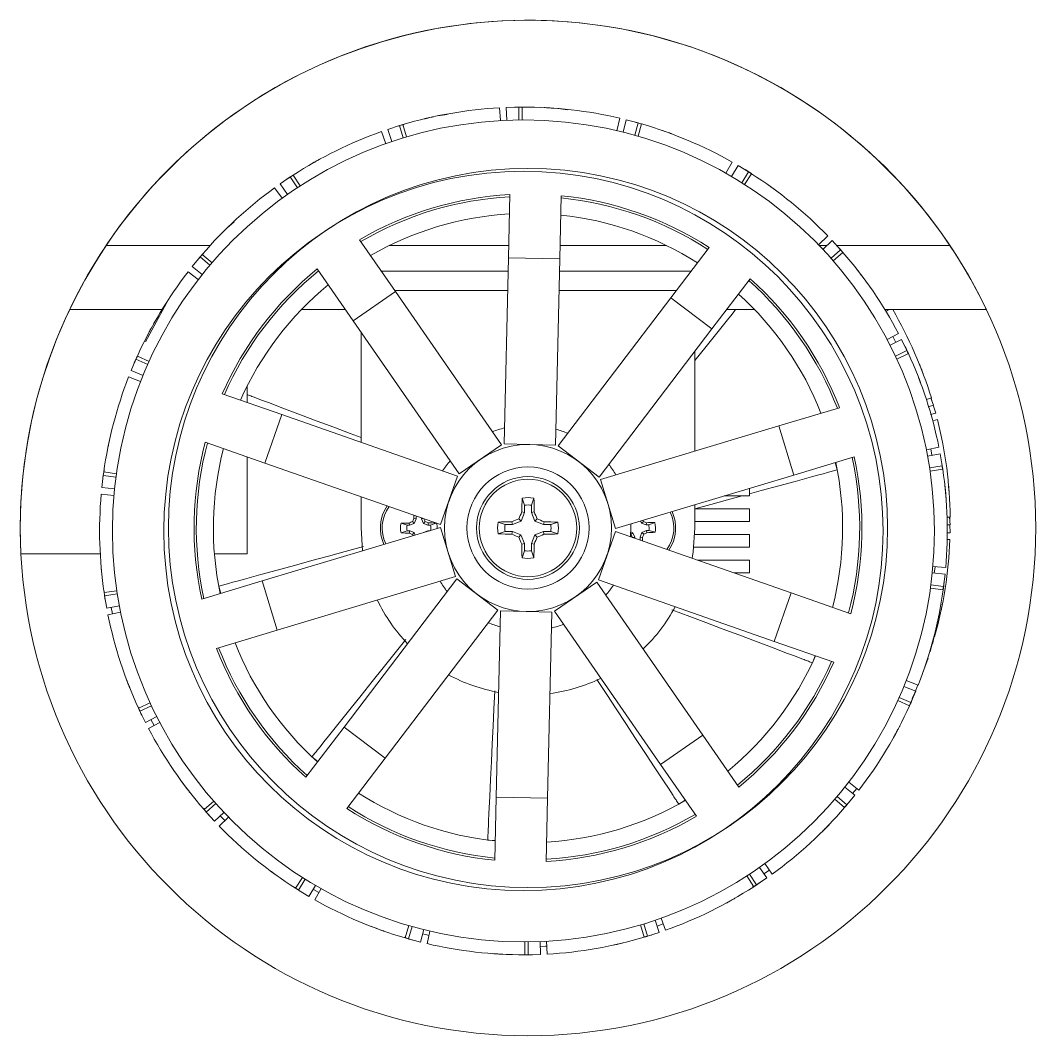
# Model space of a CAD drawing. Header units: inches. Extents: x -1846 to 3013, y 0 to 1997.
# Drawn here: x 2101.6 to 2180.7, y 185.3 to 264.4 of the extents above; entities that cross this region are included whole.
import ezdxf

# ---------------------------------------------------------------- set-up
doc = ezdxf.new("R2010")
doc.units = ezdxf.units.IN
doc.layers.get('0').update_dxf_attribs({"color": 2, "lineweight": 0})

msp = doc.modelspace()

# ---------------------------------------------------------------- linework, layer by layer
for p, q in [((2134.126, 256.924), (2134.858, 257.042)), ((2139.003, 256.556), (2138.947, 257.554)), ((2139.466, 257.579), (2140.429, 257.604)), ((2139.507, 256.58), (2139.466, 257.579)), ((2140.441, 256.604), (2140.429, 257.604)), ((2140.429, 257.604), (2140.697, 257.586)), ((2140.7, 256.606), (2140.697, 257.606)), ((2143.174, 257.521), (2143.465, 257.499)), ((2143.501, 257.496), (2144.237, 257.402)), ((2130.231, 255.868), (2131.148, 256.163)), ((2131.148, 256.163), (2131.516, 256.244)), ((2131.44, 255.207), (2131.148, 256.163)), ((2131.689, 255.282), (2131.404, 256.241)), ((2148.077, 255.768), (2148.304, 256.742)), ((2148.567, 255.65), (2148.81, 256.62)), ((2148.81, 256.62), (2149.741, 256.372)), ((2149.47, 255.41), (2149.741, 256.372)), ((2149.72, 255.338), (2149.999, 256.299)), ((2149.741, 256.372), (2149.993, 256.279)), ((2130.075, 254.755), (2129.739, 255.698)), ((2130.551, 254.921), (2130.231, 255.868)), ((2156.562, 252.456), (2157.054, 253.326)), ((2156.998, 252.204), (2157.505, 253.067)), ((2157.505, 253.067), (2158.328, 252.567)), ((2122.648, 252.165), (2122.979, 252.347)), ((2123.416, 251.472), (2122.873, 252.312)), ((2157.797, 251.719), (2158.328, 252.567)), ((2158.017, 251.581), (2158.555, 252.423)), ((2158.328, 252.567), (2158.544, 252.406)), ((2121.851, 251.624), (2122.648, 252.165)), ((2122.426, 250.805), (2121.851, 251.624)), ((2123.198, 251.33), (2122.648, 252.165)), ((2122.015, 250.512), (2121.428, 251.322)), ((2139.738, 250.796), (2139.627, 245.875)), ((2143.737, 250.706), (2143.626, 245.785)), ((2117.713, 248.185), (2118.265, 248.681)), ((2163.769, 246.887), (2164.487, 247.584)), ((2108.313, 246.835), (2116.41, 246.835)), ((2128.037, 247.283), (2130.84, 243.237)), ((2130.372, 246.835), (2139.649, 246.835)), ((2143.65, 246.835), (2151.936, 246.835)), ((2155.268, 246.671), (2152.286, 242.754)), ((2163.82, 246.835), (2164.449, 246.835)), ((2164.117, 246.523), (2164.846, 247.208)), ((2164.846, 247.208), (2165.496, 246.496)), ((2165.186, 246.835), (2173.995, 246.835)), ((2115.007, 245.191), (2115.619, 245.935)), ((2115.619, 245.935), (2115.885, 246.202)), ((2116.382, 245.289), (2115.619, 245.935)), ((2116.551, 245.486), (2115.793, 246.139)), ((2139.627, 245.875), (2139.301, 231.384)), ((2143.626, 245.785), (2139.627, 245.875)), ((2164.747, 245.833), (2165.496, 246.496)), ((2164.919, 245.637), (2165.673, 246.295)), ((2165.496, 246.496), (2165.657, 246.281)), ((2115.789, 244.567), (2115.007, 245.191)), ((2143.626, 245.785), (2143.3, 231.294)), ((2115.478, 244.171), (2114.686, 244.782)), ((2124.749, 245.006), (2127.552, 240.959)), ((2139.604, 244.835), (2129.733, 244.835)), ((2153.87, 244.835), (2143.605, 244.835)), ((2158.451, 244.247), (2155.468, 240.331)), ((2130.84, 243.237), (2127.552, 240.959)), ((2139.57, 243.335), (2130.772, 243.335)), ((2130.84, 243.237), (2139.094, 231.322)), ((2152.286, 242.754), (2143.504, 231.222)), ((2152.728, 243.335), (2143.571, 243.335)), ((2155.468, 240.331), (2152.286, 242.754)), ((2111.36, 239.319), (2113.184, 242.672)), ((2112.655, 241.835), (2105.468, 241.835)), ((2112.005, 240.726), (2112.396, 241.357)), ((2126.945, 241.835), (2123.512, 241.835)), ((2158.797, 241.835), (2156.614, 241.835)), ((2176.841, 241.835), (2168.946, 241.835)), ((2169.027, 241.702), (2169.253, 241.835)), ((2127.552, 240.959), (2135.806, 229.044)), ((2128.154, 231.504), (2128.154, 240.089)), ((2155.468, 240.331), (2146.687, 228.799)), ((2169.116, 239.514), (2170.001, 239.98)), ((2169.555, 239.74), (2169.783, 239.283)), ((2169.347, 239.066), (2170.239, 239.518)), ((2170.239, 239.518), (2170.662, 238.652)), ((2110.253, 237.09), (2110.63, 237.977)), ((2110.63, 237.977), (2110.81, 238.308)), ((2111.545, 237.572), (2110.63, 237.977)), ((2111.651, 237.809), (2110.74, 238.221)), ((2154.154, 230.826), (2154.154, 238.605)), ((2169.757, 238.226), (2170.662, 238.652)), ((2169.867, 237.991), (2170.775, 238.409)), ((2170.662, 238.652), (2170.757, 238.4)), ((2110.991, 236.244), (2110.06, 236.607)), ((2111.179, 236.712), (2110.253, 237.09)), ((2119.296, 235.901), (2119.296, 234.604)), ((2117.347, 235.286), (2121.994, 233.66)), ((2172.174, 234.84), (2172.565, 234.961)), ((2172.524, 234.948), (2172.733, 234.396)), ((2172.535, 234.951), (2172.594, 234.764)), ((2165.407, 234.204), (2160.692, 232.789)), ((2172.317, 234.275), (2172.733, 234.396)), ((2172.712, 234.39), (2172.906, 233.777)), ((2121.994, 233.66), (2120.672, 229.884)), ((2121.994, 233.66), (2135.675, 228.872)), ((2172.501, 233.669), (2172.906, 233.777)), ((2172.667, 233.181), (2173.036, 233.274)), ((2160.692, 232.789), (2146.81, 228.621)), ((2161.843, 228.958), (2160.692, 232.789)), ((2116.026, 231.51), (2120.672, 229.884)), ((2139.094, 231.322), (2135.806, 229.044)), ((2143.3, 231.294), (2139.301, 231.384)), ((2146.687, 228.799), (2143.504, 231.222)), ((2172.169, 230.932), (2173.149, 231.13)), ((2119.296, 230.366), (2119.296, 222.835)), ((2166.558, 230.373), (2161.843, 228.958)), ((2172.265, 230.438), (2173.248, 230.62)), ((2173.248, 230.62), (2173.41, 229.67)), ((2108.086, 228.935), (2108.165, 229.304)), ((2120.672, 229.884), (2134.353, 225.096)), ((2165.077, 229.929), (2165.232, 229.362)), ((2172.422, 229.516), (2173.41, 229.67)), ((2172.46, 229.26), (2173.45, 229.405)), ((2173.41, 229.67), (2173.429, 229.402)), ((2107.973, 227.978), (2108.086, 228.935)), ((2109.077, 228.804), (2108.086, 228.935)), ((2109.112, 229.062), (2108.122, 229.201)), ((2135.675, 228.872), (2134.353, 225.096)), ((2147.96, 224.79), (2146.81, 228.621)), ((2161.843, 228.958), (2147.96, 224.79)), ((2108.968, 227.876), (2107.973, 227.978)), ((2158.404, 227.925), (2158.404, 227.335)), ((2173.609, 228.156), (2173.682, 227.404)), ((2108.92, 227.374), (2107.924, 227.461)), ((2128.154, 224.835), (2128.154, 227.266)), ((2140.886, 226.609), (2140.7, 227.159)), ((2141.425, 226.608), (2141.614, 227.158)), ((2156.437, 227.335), (2158.404, 227.335)), ((2140.886, 226.609), (2140.885, 226.04)), ((2141.424, 226.039), (2141.425, 226.608)), ((2154.154, 224.835), (2154.154, 226.65)), ((2158.404, 226.335), (2154.154, 226.335)), ((2158.404, 226.335), (2158.404, 225.335)), ((2132.292, 225.193), (2132.153, 225.331)), ((2132.436, 225.547), (2132.258, 225.581)), ((2132.436, 225.547), (2132.292, 225.193)), ((2132.435, 225.739), (2132.424, 225.771)), ((2132.435, 225.739), (2132.436, 225.547)), ((2132.865, 225.549), (2132.864, 225.617)), ((2132.865, 225.549), (2132.988, 225.574)), ((2133.013, 225.197), (2132.865, 225.549)), ((2133.013, 225.197), (2133.15, 225.336)), ((2139.949, 225.107), (2139.906, 225.324)), ((2140.61, 225.379), (2139.949, 225.107)), ((2140.61, 225.379), (2140.44, 225.55)), ((2140.885, 226.04), (2140.61, 225.379)), ((2140.885, 226.04), (2140.668, 226.083)), ((2141.424, 226.039), (2141.641, 226.081)), ((2141.697, 225.377), (2141.424, 226.039)), ((2141.697, 225.377), (2141.868, 225.547)), ((2142.357, 225.102), (2141.697, 225.377)), ((2142.357, 225.102), (2142.401, 225.319)), ((2150.004, 225.206), (2149.925, 225.38)), ((2150.004, 225.206), (2150.138, 225.348)), ((2154.154, 225.335), (2158.404, 225.335)), ((2173.783, 225.679), (2174.027, 225.682)), ((2173.984, 225.682), (2174.029, 225.093)), ((2173.995, 225.682), (2173.999, 225.485)), ((2120.466, 220.712), (2134.348, 224.88)), ((2128.154, 224.835), (2128.276, 223.057)), ((2131.748, 225.044), (2131.27, 225.206)), ((2131.75, 224.616), (2131.274, 224.449)), ((2131.94, 225.045), (2131.748, 225.044)), ((2131.75, 224.616), (2131.942, 224.617)), ((2131.94, 225.045), (2131.904, 225.223)), ((2131.942, 224.617), (2131.908, 224.438)), ((2132.292, 225.193), (2131.94, 225.045)), ((2131.942, 224.617), (2132.296, 224.473)), ((2133.366, 225.053), (2133.013, 225.197)), ((2133.016, 224.477), (2133.368, 224.625)), ((2133.366, 225.053), (2133.401, 225.231)), ((2133.559, 225.054), (2133.366, 225.053)), ((2133.368, 224.625), (2133.376, 224.588)), ((2133.368, 224.625), (2133.501, 224.625)), ((2133.559, 225.054), (2134.016, 225.214)), ((2134.348, 224.88), (2135.499, 221.049)), ((2139.378, 224.569), (2138.828, 224.382)), ((2139.379, 225.108), (2138.83, 225.296)), ((2139.378, 224.569), (2139.948, 224.568)), ((2139.949, 225.107), (2139.379, 225.108)), ((2139.948, 224.568), (2139.904, 224.351)), ((2139.948, 224.568), (2140.608, 224.293)), ((2141.695, 224.291), (2142.356, 224.563)), ((2142.356, 224.563), (2142.399, 224.346)), ((2142.356, 224.563), (2142.926, 224.562)), ((2142.927, 225.101), (2142.357, 225.102)), ((2142.926, 224.562), (2143.475, 224.374)), ((2142.927, 225.101), (2143.477, 225.288)), ((2146.634, 220.798), (2147.955, 224.574)), ((2161.636, 219.786), (2147.955, 224.574)), ((2149.148, 224.524), (2149.305, 224.464)), ((2149.283, 225.184), (2149.149, 225.124)), ((2149.283, 225.184), (2149.281, 225.186)), ((2149.285, 225.188), (2149.283, 225.184)), ((2150.361, 225.07), (2150.004, 225.206)), ((2150.025, 224.486), (2150.373, 224.642)), ((2150.361, 225.07), (2150.391, 225.25)), ((2150.553, 225.076), (2150.361, 225.07)), ((2150.373, 224.642), (2150.566, 224.648)), ((2150.373, 224.642), (2150.414, 224.465)), ((2150.553, 225.076), (2151.025, 225.254)), ((2150.566, 224.648), (2151.047, 224.498)), ((2173.763, 225.094), (2174.029, 225.093)), ((2174.007, 225.093), (2174.02, 224.451)), ((2132.296, 224.473), (2132.158, 224.334)), ((2132.296, 224.473), (2132.374, 224.287)), ((2140.608, 224.293), (2140.437, 224.122)), ((2140.608, 224.293), (2140.881, 223.631)), ((2141.42, 223.63), (2141.695, 224.291)), ((2141.695, 224.291), (2141.865, 224.12)), ((2149.305, 224.464), (2149.171, 224.322)), ((2149.305, 224.464), (2149.462, 224.116)), ((2149.462, 224.116), (2149.342, 224.088)), ((2149.462, 224.116), (2149.464, 224.046)), ((2149.89, 224.129), (2150.025, 224.486)), ((2149.89, 224.129), (2150.069, 224.098)), ((2149.895, 223.936), (2149.89, 224.129)), ((2149.895, 223.936), (2149.913, 223.888)), ((2150.025, 224.486), (2150.168, 224.351)), ((2158.404, 224.335), (2154.145, 224.335)), ((2158.404, 224.335), (2158.404, 223.335)), ((2173.791, 224.456), (2174.02, 224.451)), ((2173.794, 223.94), (2174.004, 223.931)), ((2140.881, 223.631), (2140.664, 223.588)), ((2140.88, 223.062), (2140.691, 222.512)), ((2140.881, 223.631), (2140.88, 223.062)), ((2141.419, 223.061), (2141.42, 223.63)), ((2141.419, 223.061), (2141.605, 222.511)), ((2141.42, 223.63), (2141.637, 223.587)), ((2154.067, 223.335), (2158.404, 223.335)), ((2101.676, 222.835), (2107.848, 222.835)), ((2116.736, 222.835), (2119.296, 222.835)), ((2158.404, 222.335), (2154.352, 222.335)), ((2158.404, 222.335), (2158.404, 221.335)), ((2172.681, 221.839), (2173.677, 221.752)), ((2172.847, 221.822), (2172.789, 221.32)), ((2115.751, 219.297), (2120.466, 220.712)), ((2120.466, 220.712), (2121.616, 216.881)), ((2121.616, 216.881), (2135.499, 221.049)), ((2126.841, 209.339), (2135.622, 220.871)), ((2135.622, 220.871), (2138.804, 218.447)), ((2143.215, 218.348), (2146.503, 220.626)), ((2154.756, 208.711), (2146.503, 220.626)), ((2160.315, 216.01), (2146.634, 220.798)), ((2157.209, 221.335), (2158.404, 221.335)), ((2172.633, 221.337), (2173.628, 221.235)), ((2173.628, 221.235), (2173.515, 220.278)), ((2109.141, 219.953), (2108.151, 219.808)), ((2108.191, 219.543), (2108.164, 219.919)), ((2117.232, 219.741), (2117.076, 220.307)), ((2160.315, 216.01), (2161.636, 219.786)), ((2166.283, 218.159), (2161.636, 219.786)), ((2172.489, 220.151), (2173.479, 220.012)), ((2172.524, 220.409), (2173.515, 220.278)), ((2173.515, 220.278), (2173.459, 220.015)), ((2109.179, 219.697), (2108.191, 219.543)), ((2108.353, 218.593), (2108.191, 219.543)), ((2109.336, 218.775), (2108.353, 218.593)), ((2109.432, 218.28), (2108.452, 218.083)), ((2108.693, 218.656), (2108.799, 218.153)), ((2130.023, 206.916), (2138.804, 218.447)), ((2138.682, 203.885), (2139.008, 218.376)), ((2139.008, 218.376), (2143.007, 218.286)), ((2142.681, 203.795), (2143.007, 218.286)), ((2151.468, 206.433), (2143.215, 218.348)), ((2173.042, 217.573), (2172.979, 217.288)), ((2116.901, 215.465), (2121.616, 216.881)), ((2164.961, 214.384), (2160.315, 216.01)), ((2172.661, 215.918), (2172.462, 215.188)), ((2172.775, 216.379), (2172.652, 215.802)), ((2172.788, 216.386), (2172.734, 216.186)), ((2172.76, 216.384), (2172.816, 216.368)), ((2163.502, 214.894), (2163.295, 214.345)), ((2172.279, 214.701), (2172.3, 214.694)), ((2109.874, 213.092), (2109.774, 213.367)), ((2170.609, 212.969), (2171.541, 212.606)), ((2170.422, 212.501), (2171.348, 212.123)), ((2171.348, 212.123), (2170.971, 211.236)), ((2111.734, 211.222), (2110.826, 210.804)), ((2169.95, 211.404), (2170.861, 210.992)), ((2170.056, 211.641), (2170.971, 211.236)), ((2170.971, 211.236), (2170.842, 211)), ((2110.939, 210.561), (2110.806, 210.914)), ((2111.844, 210.987), (2110.939, 210.561)), ((2111.361, 209.695), (2110.939, 210.561)), ((2112.254, 210.147), (2111.361, 209.695)), ((2112.485, 209.699), (2111.6, 209.233)), ((2111.801, 209.918), (2112.042, 209.466)), ((2170.32, 209.855), (2169.975, 209.183)), ((2123.858, 205.423), (2126.841, 209.339)), ((2126.841, 209.339), (2130.023, 206.916)), ((2169.755, 208.774), (2169.613, 208.518)), ((2151.468, 206.433), (2154.756, 208.711)), ((2157.56, 204.664), (2154.756, 208.711)), ((2124.795, 206.652), (2124.336, 207.019)), ((2127.04, 202.999), (2130.023, 206.916)), ((2154.272, 202.386), (2151.468, 206.433)), ((2114.371, 204.846), (2114.197, 205.081)), ((2166.123, 205.042), (2166.915, 204.431)), ((2165.812, 204.646), (2166.594, 204.022)), ((2166.594, 204.022), (2165.982, 203.278)), ((2166.419, 204.157), (2166.747, 204.558)), ((2116.682, 203.575), (2115.928, 202.918)), ((2116.854, 203.38), (2116.105, 202.717)), ((2138.572, 198.963), (2138.682, 203.885)), ((2138.682, 203.885), (2142.681, 203.795)), ((2142.571, 198.873), (2142.681, 203.795)), ((2153.391, 203.657), (2152.901, 203.334)), ((2165.05, 203.727), (2165.808, 203.074)), ((2165.219, 203.924), (2165.982, 203.278)), ((2165.982, 203.278), (2165.792, 203.088)), ((2116.105, 202.717), (2115.879, 203.018)), ((2116.755, 202.005), (2116.105, 202.717)), ((2117.484, 202.69), (2116.755, 202.005)), ((2117.192, 202.417), (2117.548, 202.05)), ((2117.832, 202.326), (2117.114, 201.629)), ((2138.606, 200.509), (2138.02, 200.536)), ((2159.586, 198.701), (2160.173, 197.891)), ((2158.185, 197.741), (2158.728, 196.901)), ((2158.403, 197.883), (2158.953, 197.047)), ((2159.175, 198.408), (2159.749, 197.589)), ((2159.523, 197.906), (2159.948, 198.198)), ((2123.273, 196.646), (2122.971, 196.872)), ((2123.584, 197.632), (2123.046, 196.789)), ((2123.804, 197.494), (2123.273, 196.646)), ((2124.603, 197.009), (2124.096, 196.146)), ((2158.953, 197.047), (2158.622, 196.866)), ((2159.749, 197.589), (2158.953, 197.047)), ((2124.096, 196.146), (2123.273, 196.646)), ((2125.039, 196.757), (2124.547, 195.887)), ((2129.25, 193.694), (2128.977, 193.797)), ((2131.881, 193.875), (2131.602, 192.914)), ((2132.131, 193.803), (2131.86, 192.841)), ((2149.912, 193.931), (2150.197, 192.972)), ((2150.161, 194.006), (2150.453, 193.05)), ((2151.05, 194.292), (2151.37, 193.345)), ((2151.199, 193.843), (2151.686, 194.005)), ((2151.526, 194.458), (2151.861, 193.515)), ((2131.86, 192.841), (2131.507, 192.972)), ((2133.034, 193.563), (2132.791, 192.593)), ((2133.524, 193.445), (2133.296, 192.471)), ((2150.453, 193.05), (2150.191, 192.992)), ((2151.37, 193.345), (2150.453, 193.05)), ((2132.791, 192.593), (2131.86, 192.841)), ((2140.9, 192.607), (2140.904, 191.607)), ((2141.16, 192.609), (2141.172, 191.609)), ((2142.094, 192.633), (2142.135, 191.633)), ((2142.598, 192.657), (2142.654, 191.659)), ((2141.172, 191.609), (2140.903, 191.627)), ((2142.135, 191.633), (2141.172, 191.609))]:
    msp.add_line(p, q)
at = {"flags": 128}
for points in [[(2157.32, 241.835), (2157.258, 241.757), (2157.041, 241.486), (2156.679, 241.034), (2155.851, 239.999), (2155.019, 238.959), (2154.154, 237.879)], [(2119.296, 235.218), (2119.309, 235.213), (2119.391, 235.182), (2119.483, 235.148), (2119.573, 235.113), (2119.664, 235.079), (2119.753, 235.046), (2120.084, 234.921), (2120.408, 234.798), (2120.951, 234.594), (2122.191, 234.126), (2123.437, 233.656), (2124.748, 233.161), (2126.04, 232.674), (2127.31, 232.195), (2128.154, 231.876)], [(2172.506, 231.002), (2172.592, 230.512), (2172.594, 230.498)], [(2165.232, 229.362), (2165.012, 229.302), (2164.928, 229.279), (2164.843, 229.256), (2164.749, 229.23), (2164.655, 229.204), (2164.562, 229.179), (2164.47, 229.154), (2164.129, 229.06), (2163.794, 228.968), (2163.236, 228.815), (2161.957, 228.465), (2160.673, 228.113), (2159.321, 227.742), (2158.404, 227.49)], [(2157.837, 227.335), (2156.681, 227.018), (2155.393, 226.665), (2154.154, 226.325)], [(2153.939, 222.479), (2154.022, 222.985), (2154.154, 224.835)], [(2149.823, 223.92), (2149.843, 223.924), (2149.895, 223.936)], [(2117.076, 220.307), (2117.296, 220.368), (2117.381, 220.391), (2117.465, 220.414), (2117.56, 220.44), (2117.653, 220.466), (2117.746, 220.491), (2117.839, 220.516), (2118.179, 220.61), (2118.514, 220.701), (2119.073, 220.855), (2120.351, 221.205), (2121.635, 221.557), (2122.987, 221.928), (2124.319, 222.293), (2125.628, 222.652), (2126.916, 223.005), (2128.358, 223.4)], [(2163.295, 214.345), (2163.082, 214.426), (2162.999, 214.457), (2162.918, 214.487), (2162.826, 214.522), (2162.735, 214.556), (2162.645, 214.59), (2162.556, 214.624), (2162.225, 214.749), (2161.9, 214.871), (2161.358, 215.076), (2160.118, 215.544), (2158.872, 216.014), (2157.56, 216.508), (2156.268, 216.996), (2154.999, 217.475), (2153.749, 217.946), (2152.361, 218.47)], [(2124.336, 207.019), (2124.479, 207.197), (2124.533, 207.266), (2124.588, 207.334), (2124.649, 207.411), (2124.71, 207.487), (2124.77, 207.562), (2124.83, 207.636), (2125.051, 207.912), (2125.268, 208.183), (2125.63, 208.636), (2126.458, 209.671), (2127.29, 210.71), (2128.166, 211.805), (2129.028, 212.883), (2129.876, 213.942), (2130.711, 214.985), (2131.643, 216.151)], [(2171.928, 213.647), (2171.981, 213.79), (2172.3, 214.694)], [(2152.901, 203.334), (2152.776, 203.525), (2152.727, 203.598), (2152.679, 203.671), (2152.625, 203.753), (2152.572, 203.834), (2152.519, 203.915), (2152.467, 203.995), (2152.272, 204.29), (2152.082, 204.58), (2151.763, 205.064), (2151.035, 206.172), (2150.303, 207.284), (2149.533, 208.455), (2148.774, 209.609), (2148.029, 210.743), (2147.295, 211.859), (2146.518, 213.04)], [(2138.02, 200.536), (2138.03, 200.764), (2138.035, 200.852), (2138.039, 200.939), (2138.043, 201.037), (2138.048, 201.134), (2138.052, 201.23), (2138.057, 201.326), (2138.073, 201.679), (2138.089, 202.026), (2138.116, 202.604), (2138.178, 203.928), (2138.24, 205.258), (2138.305, 206.659), (2138.369, 208.038), (2138.433, 209.393), (2138.495, 210.728), (2138.561, 212.16)], [(2171.057, 211.549), (2171.263, 212.011), (2171.519, 212.612)], [(2124.43, 196.716), (2124.458, 196.7), (2124.873, 196.463)], [(2132.952, 193.241), (2133.169, 193.187), (2133.448, 193.12)], [(2142.107, 192.255), (2142.517, 192.271), (2142.619, 192.276)]]:
    msp.add_lwpolyline(points, dxfattribs=at)
for centre, radius in [((2141.154, 224.835), 39.529), ((2140.8, 224.606), 32), ((2140.8, 224.606), 28), ((2141.154, 224.835), 28), ((2141.154, 224.835), 6.5), ((2141.154, 224.835), 4.75), ((2141.154, 224.835), 4), ((2141.154, 224.835), 3.799)]:
    msp.add_circle(centre, radius)
for centre, radius, start, end in [((2141.154, 224.835), 39.529, 25.47176, 182.90018), ((2140.8, 224.607), 33, 93.21998, 106.54268), ((2140.801, 224.588), 33.018, 90.17917, 91.20215), ((2140.8, 224.606), 33, 76.85636, 90.17902), ((2140.817, 224.553), 33.056, 106.54343, 107.56512), ((2140.81, 224.64), 32.966, 73.81472, 74.83933), ((2140.8, 224.606), 33, 60.49273, 73.81537), ((2140.8, 224.606), 33, 109.58364, 122.90632), ((2140.801, 224.605), 33.001, 122.90606, 123.92943), ((2140.794, 224.597), 33.011, 57.45178, 58.47497), ((2140.8, 224.606), 33, 44.12907, 57.45174), ((2140.801, 224.606), 33, 125.94729, 139.26994), ((2141.154, 224.835), 26, 93.12254, 120.29907), ((2141.154, 224.835), 25.825, 93.15248, 120.26914), ((2141.154, 224.835), 26, 57.12256, 84.29906), ((2141.154, 224.835), 25.825, 57.1525, 84.26911), ((2141.154, 224.835), 24.5, 93.39324, 120.02837), ((2141.154, 224.835), 24.5, 57.39323, 84.02841), ((2140.784, 224.591), 33.023, 41.08868, 42.11152), ((2140.771, 224.632), 32.961, 139.26943, 140.29405), ((2140.801, 224.607), 32.999, 27.76527, 41.08827), ((2140.8, 224.606), 33, 142.3109, 155.63357), ((2141.154, 224.835), 26, 129.12253, 156.29908), ((2141.154, 224.835), 25.825, 129.15251, 156.26911), ((2141.154, 224.835), 24.5, 129.39323, 156.02836), ((2141.154, 224.835), 25.825, 21.15248, 48.26912), ((2141.154, 224.835), 26, 21.12253, 48.29908), ((2141.154, 224.835), 24.5, 21.39317, 48.02846), ((2141.03, 225.237), 33, 17.13642, 30.19598), ((2140.771, 224.593), 33.032, 24.72487, 25.74741), ((2140.806, 224.604), 33.006, 155.63375, 156.65697), ((2140.801, 224.607), 33, 11.4017, 24.72453), ((2140.801, 224.606), 33, 158.67455, 171.99719), ((2141.03, 225.237), 32.999, 0.77265, 14.09557), ((2141.154, 224.836), 7.999, 103.18797, 110.23361), ((2141.154, 224.834), 8.001, 67.18861, 74.23293), ((2141.154, 224.835), 26, 165.12249, 192.2991), ((2141.154, 224.835), 25.825, 165.1525, 192.26909), ((2141.154, 224.835), 24.5, 165.39326, 192.02835), ((2141.153, 224.836), 7.998, 139.18765, 146.23436), ((2141.154, 224.835), 25.825, 345.15246, 12.2692), ((2141.154, 224.835), 26, 345.12254, 12.29909), ((2141.153, 224.834), 8.002, 31.18905, 38.23234), ((2141.154, 224.835), 24.5, 345.39333, 12.02828), ((2140.841, 224.613), 32.959, 8.36038, 9.3852), ((2140.801, 224.606), 33, 355.03812, 8.36095), ((2140.807, 224.606), 33.007, 171.99736, 173.02056), ((2140.8, 224.606), 33, 175.03815, 188.36087), ((2199.559, 224.889), 58.903, 177.79144, 178.83863), ((2141.152, 224.835), 2.368, 78.77257, 101.02211), ((2082.747, 225.099), 58.903, 0.95605, 2.00324), ((2132.654, 224.835), 3, 145.08928, 205.22344), ((2132.654, 224.835), 2.854, 144.26775, 205.66281), ((2141.152, 224.835), 1.794, 81.25832, 98.53636), ((2149.654, 224.835), 3, 325.08878, 25.22394), ((2150.882, 181.477), 47.685, 113.12591, 113.45215), ((2176.204, 207.072), 47.685, 157.16003, 157.48628), ((2176.109, 225.134), 43.853, 179.09201, 179.41494), ((2132.654, 224.835), 0.931, 100.47275, 103.60612), ((2089.297, 206.608), 47.685, 23.12591, 23.4048), ((2114.891, 181.285), 47.685, 67.16003, 67.48628), ((2140.889, 166.429), 58.903, 90.95605, 92.00324), ((2166.156, 164.141), 66.576, 112.72257, 113.2216), ((2201.756, 199.614), 66.576, 156.57308, 157.07211), ((2080.459, 199.831), 66.576, 22.72257, 23.2216), ((2115.932, 164.231), 66.576, 66.57308, 67.07211), ((2141.207, 166.429), 58.903, 87.79144, 88.83863), ((2103.745, 204.171), 50.998, 24.53541, 24.63926), ((2132.923, 180.753), 47.802, 68.56632, 68.89176), ((2149.654, 224.835), 2.854, 324.26733, 25.66294), ((2132.654, 224.835), 1.433, 165.00661, 195.60558), ((2132.82, 181.38), 43.853, 91.19724, 92.02529), ((2132.654, 224.835), 0.931, 167.00606, 193.60612), ((2132.953, 181.38), 43.853, 88.63733, 89.41494), ((2132.654, 224.835), 0.931, 348.20721, 13.60612), ((2132.654, 224.835), 1.433, 358.65584, 15.02909), ((2141.152, 224.835), 2.368, 168.77257, 191.02211), ((2141.152, 224.835), 1.794, 171.25832, 188.53636), ((2141.152, 224.835), 1.794, 351.25832, 8.53636), ((2141.152, 224.835), 2.368, 348.77257, 11.02211), ((2141.152, 224.835), 8.002, 355.18905, 2.23215), ((2151.019, 181.394), 43.86, 89.99296, 90.82089), ((2149.654, 224.835), 0.931, 348.4124, 15.01179), ((2149.654, 224.835), 1.433, 346.41379, 17.01114), ((2132.356, 268.289), 43.853, 268.58689, 269.41494), ((2150.417, 268.385), 47.685, 247.16003, 247.48628), ((2176.012, 243.062), 47.685, 203.12591, 203.25487), ((2141.098, 283.241), 58.903, 267.79144, 268.83863), ((2166.373, 285.438), 66.576, 246.57308, 247.07211), ((2201.846, 249.839), 66.576, 202.72257, 203.2216), ((2080.549, 250.056), 66.576, 336.57308, 337.07211), ((2116.149, 285.528), 66.576, 292.72257, 293.2216), ((2141.416, 283.241), 58.903, 270.95605, 272.00324), ((2192.157, 243.94), 47.251, 204.53124, 204.86048), ((2106.117, 241.355), 47.219, 338.56397, 338.89344), ((2104.936, 223.455), 45.137, 0.47897, 0.81619), ((2130.462, 267.529), 47.461, 294.53108, 294.85886), ((2148.423, 268.267), 43.847, 272.60318, 273.43135), ((2141.029, 225.237), 33, 344.40922, 357.73172), ((2199.558, 224.571), 58.903, 180.95605, 182.00324), ((2141.152, 224.835), 1.794, 261.25832, 278.53636), ((2082.746, 224.781), 58.903, 357.79144, 358.83863), ((2141.152, 224.835), 2.368, 258.77257, 281.02211), ((2141.153, 224.834), 7.999, 211.18771, 218.23374), ((2140.84, 224.601), 32.96, 351.99608, 353.02088), ((2140.818, 224.609), 33.018, 188.36108, 189.38393), ((2141.155, 224.835), 8, 319.18801, 326.23331), ((2140.801, 224.606), 33, 338.67446, 351.99722), ((2141.154, 224.835), 13, 205.56071, 223.86084), ((2141.154, 224.835), 13, 313.56068, 331.8609), ((2140.8, 224.606), 33, 191.40178, 204.72451), ((2141.154, 224.835), 8, 247.18814, 254.23341), ((2141.154, 224.835), 8, 283.18847, 290.23311), ((2141.154, 224.835), 24.5, 201.39325, 228.02834), ((2141.154, 224.835), 26, 201.12252, 228.29908), ((2141.154, 224.835), 25.825, 201.15247, 228.26917), ((2141.154, 224.835), 24.5, 309.39324, 336.02835), ((2141.154, 224.835), 25.825, 309.15257, 336.26906), ((2141.154, 224.835), 26, 309.12254, 336.29908), ((2141.154, 224.835), 13, 241.56076, 259.86085), ((2141.154, 224.835), 13, 277.56074, 295.86088), ((2140.736, 224.635), 33.071, 335.6344, 336.65576), ((2140.802, 224.607), 33.002, 204.72435, 205.74771), ((2140.801, 224.606), 33, 322.31079, 335.63366), ((2140.801, 224.607), 33, 207.76544, 221.08809), ((2141.154, 224.835), 24.5, 237.39324, 264.02836), ((2141.154, 224.835), 24.5, 273.39321, 300.02838), ((2140.818, 224.592), 32.977, 319.26924, 320.2935), ((2140.78, 224.588), 32.973, 221.08803, 222.11229), ((2141.154, 224.835), 26, 237.12251, 264.29911), ((2141.154, 224.835), 25.825, 237.15249, 264.26909), ((2141.154, 224.835), 25.825, 273.15248, 300.2691), ((2140.8, 224.607), 33, 305.94734, 319.26985), ((2140.8, 224.606), 33, 224.12902, 237.45181), ((2141.154, 224.835), 26, 273.12255, 300.29906), ((2140.8, 224.607), 33, 289.58368, 302.90622), ((2140.779, 224.639), 33.039, 302.90719, 303.9294), ((2140.809, 224.62), 33.016, 237.45185, 238.47474), ((2140.801, 224.607), 33, 240.49275, 253.81534), ((2140.785, 224.553), 32.944, 253.81476, 254.8399), ((2140.8, 224.606), 33, 273.21998, 286.54268), ((2140.801, 224.606), 33, 286.54245, 287.566), ((2140.8, 224.607), 33, 256.85637, 270.17898), ((2140.801, 224.592), 32.986, 270.17885, 271.20284)]:
    msp.add_arc(centre, radius, start, end)
for points, knots in [([(2142.419, 257.567), (2142.443, 257.566), (2142.541, 257.561), (2142.753, 257.549), (2142.98, 257.535), (2143.134, 257.523), (2143.174, 257.52)], [0, 0, 0, 0, 0.098345, 0.386173, 0.842324, 1, 1, 1, 1]), ([(2133.067, 256.688), (2133.091, 256.693), (2133.186, 256.716), (2133.393, 256.765), (2133.615, 256.815), (2133.766, 256.848), (2133.805, 256.856)], [0, 0, 0, 0, 0.098354, 0.38618, 0.842324, 1, 1, 1, 1]), ([(2151.639, 255.776), (2151.663, 255.768), (2151.754, 255.736), (2151.955, 255.664), (2152.169, 255.587), (2152.314, 255.533), (2152.351, 255.518)], [0, 0, 0, 0, 0.0983585, 0.3861778, 0.8423269, 1, 1, 1, 1]), ([(2124.342, 253.209), (2124.364, 253.222), (2124.448, 253.27), (2124.633, 253.375), (2124.831, 253.486), (2124.968, 253.56), (2125.003, 253.579)], [0, 0, 0, 0, 0.098346, 0.386179, 0.842331, 1, 1, 1, 1]), ([(2159.981, 251.46), (2160.002, 251.445), (2160.081, 251.388), (2160.253, 251.264), (2160.437, 251.13), (2160.56, 251.036), (2160.592, 251.012)], [0, 0, 0, 0, 0.098354, 0.386182, 0.842329, 1, 1, 1, 1]), ([(2116.95, 247.414), (2116.968, 247.432), (2117.035, 247.502), (2117.183, 247.655), (2117.342, 247.817), (2117.452, 247.926), (2117.48, 247.954)], [0, 0, 0, 0, 0.09835, 0.386179, 0.842329, 1, 1, 1, 1]), ([(2166.77, 244.968), (2166.785, 244.948), (2166.845, 244.872), (2166.975, 244.704), (2167.114, 244.523), (2167.206, 244.399), (2167.229, 244.367)], [0, 0, 0, 0, 0.098356, 0.386181, 0.842327, 1, 1, 1, 1]), ([(2111.491, 239.771), (2111.502, 239.793), (2111.547, 239.879), (2111.646, 240.067), (2111.753, 240.268), (2111.828, 240.404), (2111.847, 240.438)], [0, 0, 0, 0, 0.098353, 0.386178, 0.842328, 1, 1, 1, 1]), ([(2171.638, 237.571), (2171.647, 237.548), (2171.684, 237.458), (2171.762, 237.26), (2171.845, 237.048), (2171.898, 236.903), (2171.912, 236.866)], [0, 0, 0, 0, 0.098354, 0.386179, 0.842328, 1, 1, 1, 1]), ([(2171.454, 236.827), (2171.464, 236.804), (2171.5, 236.713), (2171.577, 236.515), (2171.659, 236.303), (2171.712, 236.158), (2171.726, 236.12)], [0, 0, 0, 0, 0.098352, 0.386177, 0.842326, 1, 1, 1, 1]), ([(2108.406, 230.899), (2108.411, 230.923), (2108.429, 231.019), (2108.471, 231.227), (2108.517, 231.45), (2108.551, 231.601), (2108.559, 231.64)], [0, 0, 0, 0, 0.098352, 0.386178, 0.842327, 1, 1, 1, 1]), ([(2173.656, 227.695), (2173.658, 227.671), (2173.667, 227.574), (2173.685, 227.362), (2173.704, 227.135), (2173.715, 226.981), (2173.717, 226.941)], [0, 0, 0, 0, 0.098351, 0.386179, 0.842326, 1, 1, 1, 1]), ([(2173.873, 228.448), (2173.876, 228.424), (2173.885, 228.327), (2173.904, 228.115), (2173.924, 227.888), (2173.935, 227.734), (2173.938, 227.694)], [0, 0, 0, 0, 0.098352, 0.386179, 0.842326, 1, 1, 1, 1]), ([(2107.945, 221.517), (2107.943, 221.542), (2107.934, 221.639), (2107.915, 221.851), (2107.897, 222.078), (2107.886, 222.232), (2107.884, 222.272)], [0, 0, 0, 0, 0.098353, 0.386178, 0.842327, 1, 1, 1, 1]), ([(2173.433, 218.992), (2173.419, 218.921), (2173.384, 218.737), (2173.338, 218.514), (2173.305, 218.362), (2173.297, 218.323)], [0, 0, 0, 0, 0.319223, 0.825128, 1, 1, 1, 1]), ([(2173.195, 218.314), (2173.19, 218.29), (2173.172, 218.194), (2173.13, 217.986), (2173.084, 217.763), (2173.05, 217.612), (2173.042, 217.573)], [0, 0, 0, 0, 0.0983513, 0.3861785, 0.8423274, 1, 1, 1, 1]), ([(2110.146, 212.386), (2110.137, 212.409), (2110.101, 212.5), (2110.024, 212.698), (2109.942, 212.91), (2109.889, 213.055), (2109.875, 213.093)], [0, 0, 0, 0, 0.098352, 0.386179, 0.842327, 1, 1, 1, 1]), ([(2170.11, 209.442), (2170.099, 209.42), (2170.054, 209.334), (2169.955, 209.146), (2169.848, 208.945), (2169.773, 208.809), (2169.754, 208.774)], [0, 0, 0, 0, 0.098352, 0.386181, 0.842328, 1, 1, 1, 1]), ([(2114.831, 204.245), (2114.816, 204.265), (2114.756, 204.341), (2114.626, 204.509), (2114.487, 204.69), (2114.395, 204.814), (2114.371, 204.846)], [0, 0, 0, 0, 0.098355, 0.38618, 0.842327, 1, 1, 1, 1]), ([(2164.65, 201.799), (2164.633, 201.781), (2164.566, 201.711), (2164.418, 201.558), (2164.259, 201.396), (2164.149, 201.287), (2164.121, 201.259)], [0, 0, 0, 0, 0.0983539, 0.386178, 0.842329, 1, 1, 1, 1]), ([(2121.619, 197.753), (2121.599, 197.768), (2121.52, 197.824), (2121.348, 197.949), (2121.164, 198.083), (2121.041, 198.177), (2121.009, 198.201)], [0, 0, 0, 0, 0.098353, 0.386177, 0.842322, 1, 1, 1, 1]), ([(2157.259, 196.004), (2157.237, 195.991), (2157.153, 195.943), (2156.968, 195.838), (2156.77, 195.727), (2156.633, 195.653), (2156.598, 195.634)], [0, 0, 0, 0, 0.098353, 0.386183, 0.842323, 1, 1, 1, 1]), ([(2129.962, 193.437), (2129.938, 193.445), (2129.846, 193.477), (2129.646, 193.548), (2129.432, 193.626), (2129.287, 193.68), (2129.25, 193.694)], [0, 0, 0, 0, 0.098349, 0.386179, 0.842328, 1, 1, 1, 1]), ([(2148.534, 192.525), (2148.51, 192.52), (2148.415, 192.497), (2148.208, 192.448), (2147.986, 192.397), (2147.835, 192.365), (2147.796, 192.357)], [0, 0, 0, 0, 0.098355, 0.386183, 0.842331, 1, 1, 1, 1]), ([(2139.182, 191.646), (2139.157, 191.647), (2139.06, 191.652), (2138.848, 191.664), (2138.621, 191.678), (2138.467, 191.689), (2138.427, 191.693)], [0, 0, 0, 0, 0.098355, 0.386183, 0.842324, 1, 1, 1, 1])]:
    msp.add_open_spline(points, degree=3, knots=knots)

doc.saveas('drawing.dxf')
